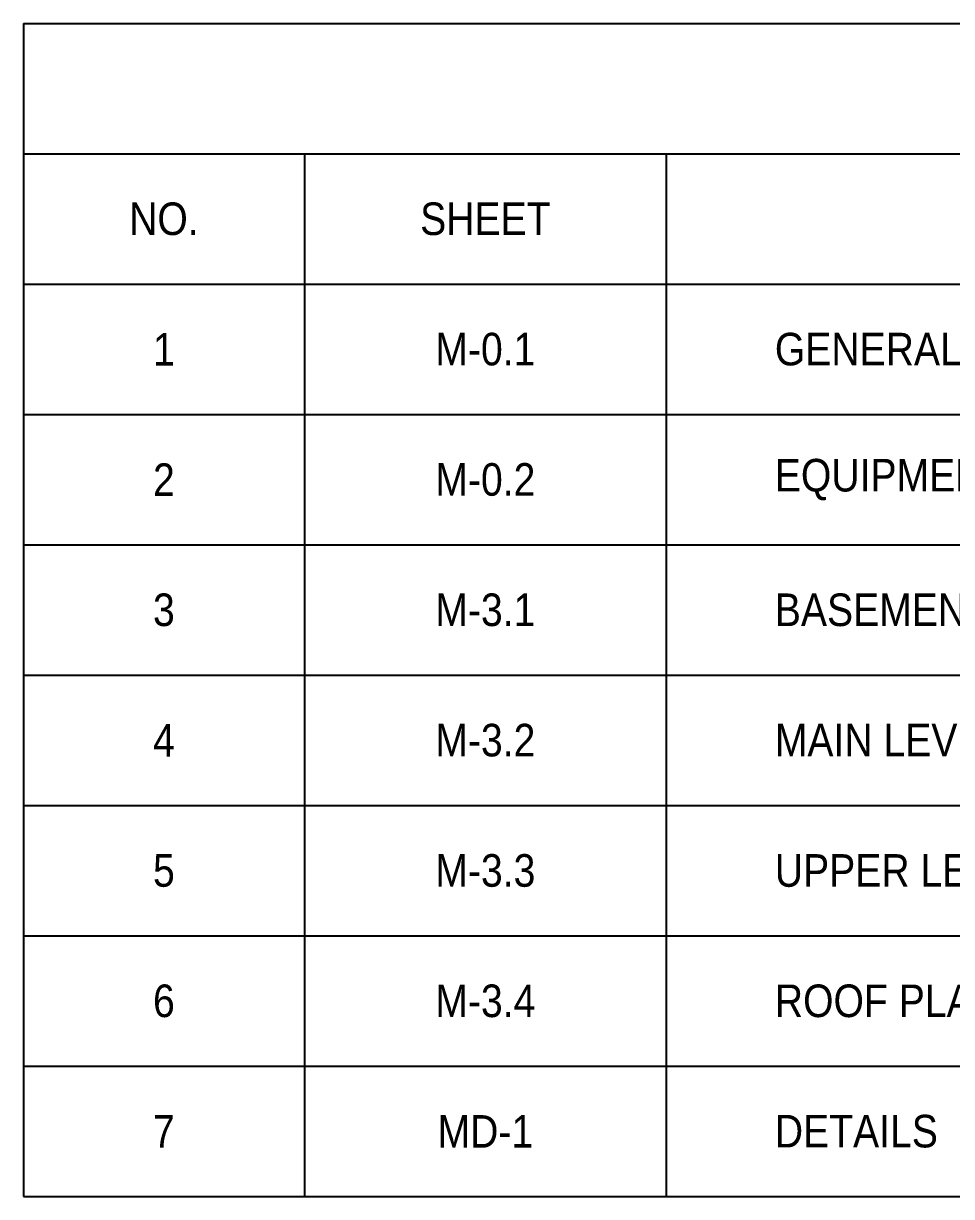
# Model space of a CAD drawing. Header units: inches. Extents: x -22 to 499, y -145 to 29.
# Drawn here: x 110.2 to 238.4, y -145 to 17 of the extents above; entities that cross this region are included whole.
import ezdxf

# ---------------------------------------------------------------- set-up
doc = ezdxf.new("R2010")
doc.units = ezdxf.units.IN
doc.header["$LTSCALE"] = 48
doc.header["$MEASUREMENT"] = 0
doc.layers.add('SCHED-BORDER', color=13, linetype='Continuous')
doc.styles.add('ARC-TEXT', font='arial.ttf', dxfattribs={"width": 0.86, "height": 4.5})

# ---------------------------------------------------------------- blocks, each defined once
blk = doc.blocks.new('*T35')
at = {"layer": 'SCHED-BORDER', "color": 0, "linetype": 'ByBlock', "lineweight": -2, "transparency": 16777216}
for p, q in [((0, 0), (388.83, 0)), ((0, 0), (0, -162)), ((388.83, 0), (388.83, -162)), ((0, -18), (388.83, -18)), ((38.83, -18), (38.83, -162)), ((88.83, -18), (88.83, -162)), ((0, -36), (388.83, -36)), ((0, -54), (388.83, -54)), ((0, -72), (388.83, -72)), ((0, -90), (388.83, -90)), ((0, -108), (388.83, -108)), ((0, -126), (388.83, -126)), ((0, -144), (388.83, -144)), ((0, -162), (388.83, -162))]:
    blk.add_line(p, q, dxfattribs=at)
at = {"layer": 'SCHED-BORDER', "color": 0, "transparency": 16777216, "char_height": 4.5, "style": 'ARC-TEXT'}
for s, insert, width, attachment_point in [('SHEET INDEX', (194.41, -9), 358.8299, 5), ('NO.', (19.41, -27), 8.8299, 5), ('SHEET', (63.83, -27), 20, 5), ('SHEET NAME', (238.83, -27), 270, 5), ('1', (19.41, -45), 8.8299, 5), ('M-0.1', (63.83, -45), 20, 5), ('GENERAL NOTES & LEGENDS   ', (103.83, -45), 270, 4), ('2', (19.41, -63), 8.8299, 5), ('M-0.2', (63.83, -63), 20, 5), ('EQUIPMENT SCHEDULES   ', (103.83, -63), 270, 4), ('3', (19.41, -81), 8.8299, 5), ('M-3.1', (63.83, -81), 20, 5), ('BASEMENT PLAN FLOOR PLAN   ', (103.83, -81), 270, 4), ('4', (19.41, -99), 8.8299, 5), ('M-3.2', (63.83, -99), 20, 5), ('MAIN LEVEL FLOOR PLAN   ', (103.83, -99), 270, 4), ('5', (19.41, -117), 8.8299, 5), ('M-3.3', (63.83, -117), 20, 5), ('UPPER LEVEL FLOOR PLAN   ', (103.83, -117), 270, 4), ('6', (19.41, -135), 8.8299, 5), ('M-3.4', (63.83, -135), 20, 5), ('ROOF PLAN    ', (103.83, -135), 270, 4), ('DETAILS    ', (103.83, -153), 270, 4), ('7', (19.41, -153), 8.8299, 5), ('MD-1', (63.83, -153), 20, 5)]:
    blk.add_mtext(s, dxfattribs=dict(at, insert=insert, width=width, attachment_point=attachment_point))

msp = doc.modelspace()

# ---------------------------------------------------------------- block references
msp.add_blockref('*T35', (110.2, 17))

doc.saveas('drawing.dxf')
